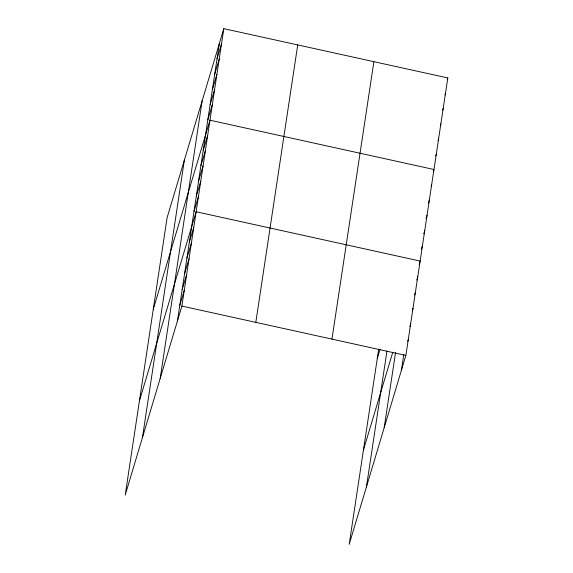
<?xml version="1.0" encoding="UTF-8"?>
<svg xmlns="http://www.w3.org/2000/svg" width="573" height="573" viewBox="0 0 573 573"><rect width="100%" height="100%" fill="white"/><g stroke="black" fill="none" stroke-linecap="round" stroke-linejoin="round"><path stroke-width="0.86" d="M142.441 437.586L184.363 160.146M160.204 378.381L202.119 100.941M177.444 320.916L219.359 43.476M223.807 28.65L167.123 217.604L125.201 495.051L181.892 306.089L223.807 28.65L447.8 77.949L405.877 355.396L349.193 544.35L378.689 349.136M255.809 322.363L297.724 44.916M331.96 339.123L373.883 61.683M366.434 486.885L386.961 351.02M384.189 427.68L395.542 352.567M401.429 370.222L403.807 354.501M217.052 58.74L221.507 43.906M214.753 73.996L219.201 59.169M212.447 89.259L216.895 74.426M210.141 104.515L214.589 89.689M207.834 119.771L212.282 104.945M153.285 309.162L209.976 120.208L433.969 169.508L433.475 171.155M203.222 150.291L207.67 135.464M200.915 165.554L205.363 150.728M198.609 180.81L203.057 165.984M196.303 196.073L200.751 181.24M193.996 211.33L198.451 196.503M139.454 400.72L196.145 211.759L420.131 261.066L419.142 264.361M189.319 242.307L193.767 227.481M186.941 258.029L191.389 243.203M184.57 273.751L189.018 258.924M182.193 289.472L186.64 274.646M179.815 305.194L184.262 290.368M447.305 79.597L447.8 77.949M444.999 94.86L445.493 93.213M442.693 110.116L443.187 108.469M440.386 125.38L440.881 123.732M438.08 140.636L438.574 138.988M435.781 155.892L436.275 154.244M377.278 358.462L380.064 349.172M431.168 186.411L431.662 184.764M428.368 203.322L429.356 200.027M426.061 218.578L427.05 215.283M423.755 233.841L424.743 230.547M421.449 249.097L422.437 245.803M363.44 450.02L392.77 352.266M416.772 280.082L417.76 276.788M414.637 294.98L415.382 292.509M412.266 310.702L413.004 308.231M409.888 326.424L410.633 323.953M407.761 341.322L408.255 339.674M181.892 306.089L405.877 355.396"/></g></svg>
